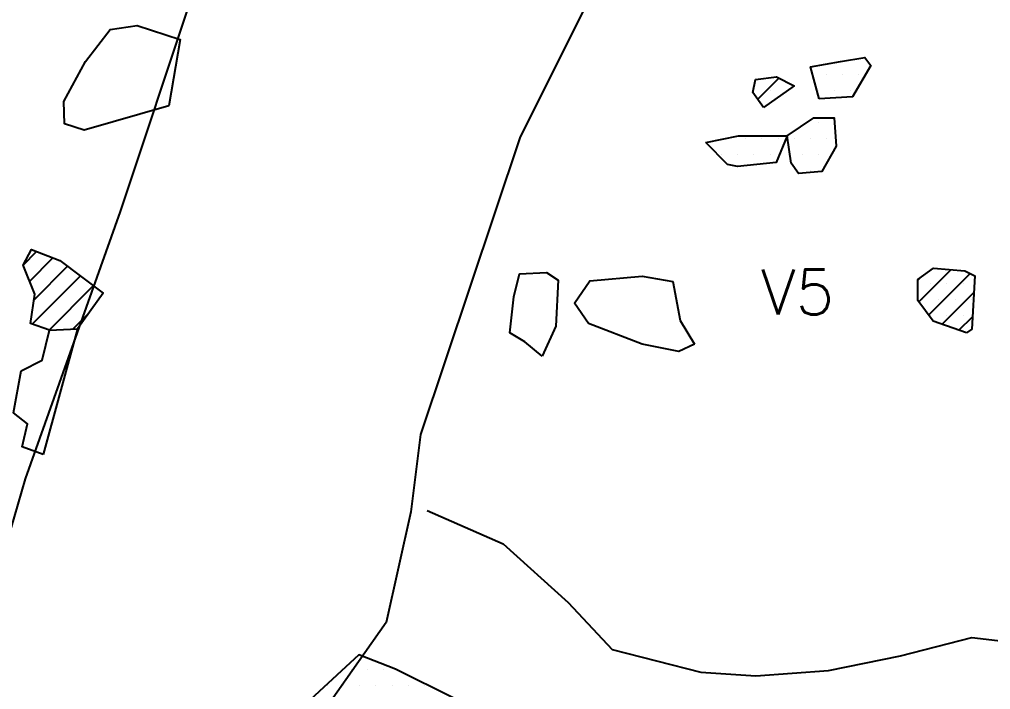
# Model space of a CAD drawing. Header units: metres. Extents: x -8.99 to -5.1, y -14.54 to -10.11.
# Drawn here: x -7.165 to -6.41, y -13.378 to -12.857 of the extents above; entities that cross this region are included whole.
import ezdxf

# ---------------------------------------------------------------- set-up
doc = ezdxf.new("R2010")
doc.units = ezdxf.units.M
doc.header["$LTSCALE"] = 25
doc.header["$MEASUREMENT"] = 0
doc.linetypes.add('STRICHPUNKTX2', pattern=[2, 1, -0.5, 0, -0.5])
doc.layers.get('0').update_dxf_attribs({"linetype": 'CONTINUOUS'})
for name, color, linetype in [('BEFUND', 1, 'CONTINUOUS'), ('BEFUNDSCHRAFF', 1, 'CONTINUOUS'), ('FEUER', 1, 'CONTINUOUS'), ('GRABUNGSGRENZE', 3, 'STRICHPUNKTX2'), ('STEINE', 4, 'CONTINUOUS'), ('STEINESCHRAFF', 4, 'CONTINUOUS')]:
    doc.layers.add(name, color=color, linetype=linetype)
doc.styles.get("Standard").update_dxf_attribs({"font": 'txt.shx'})

# ---------------------------------------------------------------- blocks, each defined once
blk = doc.blocks.new('*X1')
at = {"color": 0}
for p, q in [((-659.085, -1291.946), (-657.432, -1290.293)), ((-656.344, -1290.972), (-656.266, -1290.894)), ((-716.165, -1304.831), (-715.118, -1303.784)), ((-715.662, -1306.096), (-713.848, -1304.282)), ((-715.32, -1307.522), (-712.733, -1304.934)), ((-646.549, -1307.694), (-644.044, -1305.189)), ((-645.807, -1308.72), (-642.575, -1305.488)), ((-715.46, -1309.429), (-711.724, -1305.694)), ((-646.639, -1306.016), (-646.398, -1305.775)), ((-714.142, -1309.88), (-710.716, -1306.454)), ((-644.764, -1309.445), (-642.287, -1306.967)), ((-712.29, -1309.795), (-711.084, -1308.589)), ((-643.455, -1309.903), (-642.398, -1308.846))]:
    blk.add_line(p, q, dxfattribs=at)
blk = doc.blocks.new('*X5')
at = {"color": 0}
for p, q in [((-690.625, -1336.25), (-690.625, -1336.25)), ((-689.375, -1336.25), (-689.375, -1336.25)), ((-688.125, -1336.25), (-688.125, -1336.25)), ((-692.5, -1337.5), (-692.5, -1337.5)), ((-691.25, -1337.5), (-691.25, -1337.5)), ((-690, -1337.5), (-690, -1337.5)), ((-688.75, -1337.5), (-688.75, -1337.5)), ((-687.5, -1337.5), (-687.5, -1337.5)), ((-686.25, -1337.5), (-686.25, -1337.5)), ((-685, -1337.5), (-685, -1337.5))]:
    blk.add_line(p, q, dxfattribs=at)
blk = doc.blocks.new('*X8')
at = {"color": 0}
for p, q in [((-653.75, -1290), (-653.75, -1290)), ((-652.5, -1290), (-652.5, -1290)), ((-651.25, -1290), (-651.25, -1290)), ((-659.375, -1291.25), (-659.375, -1291.25)), ((-658.125, -1291.25), (-658.125, -1291.25)), ((-656.875, -1291.25), (-656.875, -1291.25)), ((-654.375, -1291.25), (-654.375, -1291.25)), ((-653.125, -1291.25), (-653.125, -1291.25)), ((-651.875, -1291.25), (-651.875, -1291.25)), ((-654.375, -1293.75), (-654.375, -1293.75)), ((-653.125, -1293.75), (-653.125, -1293.75)), ((-661.25, -1295), (-661.25, -1295)), ((-660, -1295), (-660, -1295)), ((-658.75, -1295), (-658.75, -1295)), ((-657.5, -1295), (-657.5, -1295)), ((-656.25, -1295), (-656.25, -1295)), ((-655, -1295), (-655, -1295)), ((-653.75, -1295), (-653.75, -1295)), ((-661.875, -1296.25), (-661.875, -1296.25)), ((-660.625, -1296.25), (-660.625, -1296.25)), ((-659.375, -1296.25), (-659.375, -1296.25)), ((-658.125, -1296.25), (-658.125, -1296.25)), ((-655.625, -1296.25), (-655.625, -1296.25)), ((-654.375, -1296.25), (-654.375, -1296.25)), ((-655, -1297.5), (-655, -1297.5)), ((-645.625, -1306.25), (-645.625, -1306.25)), ((-644.375, -1306.25), (-644.375, -1306.25)), ((-643.125, -1306.25), (-643.125, -1306.25)), ((-646.25, -1307.5), (-646.25, -1307.5)), ((-645, -1307.5), (-645, -1307.5)), ((-643.75, -1307.5), (-643.75, -1307.5)), ((-642.5, -1307.5), (-642.5, -1307.5)), ((-645.625, -1308.75), (-645.625, -1308.75)), ((-644.375, -1308.75), (-644.375, -1308.75)), ((-643.125, -1308.75), (-643.125, -1308.75))]:
    blk.add_line(p, q, dxfattribs=at)

msp = doc.modelspace()

# ---------------------------------------------------------------- linework, layer by layer
at = {"layer": 'BEFUND'}
msp.add_lwpolyline([(-6.8477, -13.23911), (-6.78859, -13.26492), (-6.73808, -13.3106), (-6.70388, -13.34717), (-6.63512, -13.36481), (-6.59235, -13.36775), (-6.53586, -13.36354), (-6.4799, -13.35219), (-6.42445, -13.3378), (-6.37811, -13.34328), (-6.34296, -13.35439)], dxfattribs=at)
at = {"layer": 'GRABUNGSGRENZE', "flags": 128}
for points in [[(-7.29088, -13.91318), (-7.21027, -13.38765), (-7.1598, -13.21445), (-7.08601, -13.00658), (-6.99407, -12.72994), (-6.87898, -12.55097), (-6.81151, -12.4607)], [(-6.59202, -12.4973), (-6.63137, -12.63892), (-6.65107, -12.69903), (-6.77565, -12.94928), (-6.85295, -13.18007), (-6.86043, -13.24016), (-6.87955, -13.32623), (-6.92266, -13.38743), (-7.00955, -13.44975), (-7.0704, -13.54153), (-7.11066, -13.72336), (-7.14157, -13.97897)]]:
    msp.add_lwpolyline(points, dxfattribs=at)
at = {"layer": 'STEINE'}
for points in [[(-7.04856, -12.92453), (-7.11417, -12.94353), (-7.12946, -12.93848), (-7.13001, -12.92117), (-7.11329, -12.89008), (-7.09401, -12.86509), (-7.07315, -12.86198), (-7.03952, -12.87309), (-7.04856, -12.92453)], [(-6.5431, -12.91917), (-6.54978, -12.89424), (-6.52638, -12.89011), (-6.50755, -12.88701), (-6.50295, -12.89311), (-6.51714, -12.91758), (-6.5431, -12.91917)], [(-6.58635, -12.9259), (-6.59452, -12.91421), (-6.59251, -12.90402), (-6.57623, -12.90195), (-6.56247, -12.90904), (-6.58635, -12.9259)], [(-6.56486, -12.96911), (-6.56797, -12.94774), (-6.54713, -12.93394), (-6.53135, -12.9339), (-6.52977, -12.95578), (-6.54092, -12.97567), (-6.55924, -12.97724), (-6.56486, -12.96911)], [(-6.63108, -12.95299), (-6.60564, -12.94783), (-6.56797, -12.94774), (-6.57657, -12.96863), (-6.60659, -12.97176), (-6.61423, -12.97025), (-6.63108, -12.95299)], [(-7.14126, -13.09885), (-7.15604, -13.0938), (-7.15253, -13.07088), (-7.16175, -13.04851), (-7.15517, -13.03628), (-7.13326, -13.04487), (-7.0996, -13.07024), (-7.11938, -13.09778)], [(-6.75842, -13.11926), (-6.77168, -13.10809), (-6.78341, -13.101), (-6.78043, -13.07299), (-6.77589, -13.05516), (-6.75502, -13.05409), (-6.74584, -13.06018), (-6.74779, -13.09581), (-6.75842, -13.11926)], [(-6.63984, -13.10979), (-6.65204, -13.11542), (-6.68056, -13.1099), (-6.72234, -13.09371), (-6.73307, -13.07796), (-6.72141, -13.06062), (-6.6807, -13.05696), (-6.65676, -13.06097), (-6.65108, -13.0915), (-6.63984, -13.10979)], [(-7.14611, -13.19558), (-7.16241, -13.18951), (-7.15839, -13.17169), (-7.1691, -13.16306), (-7.16307, -13.13047), (-7.1468, -13.12228), (-7.14126, -13.09885), (-7.11938, -13.09778), (-7.14611, -13.19558)], [(-6.99535, -13.42783), (-6.96215, -13.47304), (-6.92855, -13.475), (-6.88779, -13.49118), (-6.84702, -13.50889), (-6.82921, -13.50681), (-6.81096, -13.4747), (-6.79425, -13.44208), (-6.81365, -13.4182), (-6.82646, -13.38515), (-6.87233, -13.36236), (-6.90087, -13.35123), (-6.9486, -13.39564), (-6.99535, -13.42783)]]:
    msp.add_lwpolyline(points, dxfattribs=at)
msp.add_lwpolyline([(-6.42861, -13.10111), (-6.4546, -13.09201), (-6.46635, -13.07576), (-6.46639, -13.05947), (-6.45419, -13.05078), (-6.42975, -13.05276), (-6.42211, -13.05681), (-6.42455, -13.09805)], close=True, dxfattribs=at)

# ---------------------------------------------------------------- block references
at = {"layer": 'FEUER', "xscale": 0.01, "yscale": 0.01, "zscale": 0.01}
msp.add_blockref('*X1', (0, 0), dxfattribs=at)
at = {"layer": 'STEINESCHRAFF', "xscale": 0.01, "yscale": 0.01, "zscale": 0.01}
for name in ['*X8', '*X5']:
    msp.add_blockref(name, (0, 0), dxfattribs=at)

# ---------------------------------------------------------------- texts
at = {"layer": 'BEFUNDSCHRAFF'}
msp.add_text('V5', height=0.035, dxfattribs=at).set_placement((-6.58838, -13.08676))

doc.saveas('drawing.dxf')
